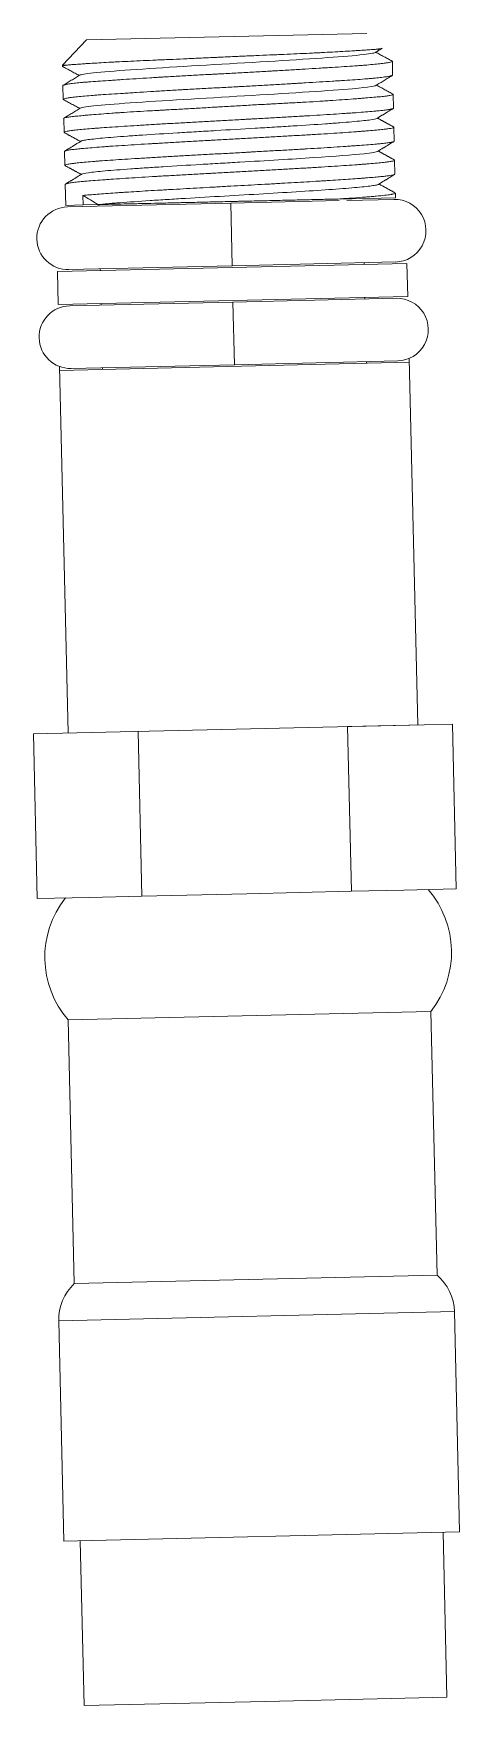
# Model space of a CAD drawing. Extents: x 16036 to 31646, y -36012 to -17126.
# Drawn here: x 31633.5 to 31646.4, y -36011.5 to -35960.8 of the extents above.
import ezdxf

# ---------------------------------------------------------------- set-up
doc = ezdxf.new("R2010")
doc.units = 0
doc.header["$MEASUREMENT"] = 0
doc.layers.get('0').update_dxf_attribs({"color": 3, "linetype": 'CONTINUOUS'})

msp = doc.modelspace()

# ---------------------------------------------------------------- linework, layer by layer
at = {"linetype": 'Continuous', "lineweight": 18}
for p, q in [((31634.389, -35961.757), (31635.121, -35960.99)), ((31635.121, -35960.99), (31643.619, -35960.792)), ((31634.389, -35961.757), (31634.511, -35961.754)), ((31634.389, -35961.757), (31634.389, -35961.79)), ((31644.398, -35962.06), (31644.389, -35961.637)), ((31634.413, -35962.792), (31634.403, -35962.37)), ((31644.408, -35962.634), (31644.412, -35962.64)), ((31644.422, -35963.06), (31644.412, -35962.637)), ((31634.436, -35963.792), (31634.426, -35963.369)), ((31644.445, -35964.059), (31644.435, -35963.637)), ((31634.459, -35964.792), (31634.449, -35964.369)), ((31644.468, -35965.059), (31644.458, -35964.637)), ((31634.487, -35966.006), (31634.473, -35965.369)), ((31634.487, -35966.006), (31635.017, -35965.994)), ((31639.487, -35965.94), (31634.538, -35966.055)), ((31635.01, -35965.705), (31635.017, -35965.994)), ((31635.017, -35965.994), (31635.464, -35965.983)), ((31635.488, -35966.033), (31635.487, -35965.983)), ((31639.487, -35965.94), (31642.781, -35965.863)), ((31642.735, -35965.814), (31644.485, -35965.774)), ((31643.004, -35965.858), (31644.436, -35965.825)), ((31644.485, -35965.774), (31644.481, -35965.637)), ((31634.234, -35968.012), (31644.831, -35967.766)), ((31634.257, -35969.012), (31634.234, -35968.012)), ((31639.531, -35967.839), (31634.583, -35967.954)), ((31635.534, -35967.982), (31635.532, -35967.932)), ((31639.531, -35967.839), (31644.48, -35967.724)), ((31643.531, -35967.796), (31643.53, -35967.746)), ((31644.854, -35968.766), (31644.831, -35967.766)), ((31634.257, -35969.012), (31644.854, -35968.766)), ((31639.557, -35968.939), (31634.608, -35969.054)), ((31635.558, -35969.032), (31635.557, -35968.982)), ((31639.557, -35968.939), (31644.506, -35968.824)), ((31643.556, -35968.846), (31643.555, -35968.796)), ((31645.156, -35981.762), (31644.898, -35970.649)), ((31634.559, -35982.009), (31634.301, -35970.895)), ((31634.304, -35971.012), (31644.901, -35970.765)), ((31639.601, -35970.839), (31634.652, -35970.954)), ((31635.603, -35970.981), (31635.602, -35970.931)), ((31639.601, -35970.839), (31644.55, -35970.724)), ((31643.601, -35970.796), (31643.6, -35970.746)), ((31645.356, -35981.758), (31633.509, -35982.033)), ((31645.356, -35981.758), (31643.032, -35981.812)), ((31643.032, -35981.812), (31643.148, -35986.81)), ((31646.207, -35981.738), (31645.356, -35981.758)), ((31646.207, -35981.738), (31646.323, -35986.737)), ((31633.509, -35982.033), (31633.625, -35987.032)), ((31636.683, -35981.959), (31636.799, -35986.958)), ((31639.974, -35986.884), (31636.799, -35986.958)), ((31643.148, -35986.81), (31639.974, -35986.884)), ((31644.736, -35986.774), (31643.148, -35986.81)), ((31646.323, -35986.737), (31644.736, -35986.774)), ((31635.212, -35986.995), (31633.625, -35987.032)), ((31636.799, -35986.958), (31635.212, -35986.995)), ((31634.561, -35990.709), (31645.558, -35990.453)), ((31634.747, -35998.707), (31634.561, -35990.709)), ((31645.744, -35998.451), (31645.558, -35990.453)), ((31634.747, -35998.707), (31645.744, -35998.451)), ((31646.425, -36006.24), (31646.27, -35999.557)), ((31634.429, -36006.518), (31634.273, -35999.836)), ((31634.429, -36006.518), (31646.425, -36006.24)), ((31634.928, -36006.507), (31635.045, -36011.505)), ((31646.041, -36011.25), (31645.926, -36006.251)), ((31640.543, -36011.378), (31635.045, -36011.505)), ((31640.543, -36011.378), (31646.042, -36011.25))]:
    msp.add_line(p, q, dxfattribs=at)
at = {"linetype": 'Continuous', "lineweight": 13}
for p, q in [((31639.487, -35965.94), (31639.531, -35967.839)), ((31639.557, -35968.939), (31639.601, -35970.839)), ((31634.273, -35999.836), (31646.27, -35999.557))]:
    msp.add_line(p, q, dxfattribs=at)
at = {"linetype": 'Continuous', "lineweight": 18}
for centre, radius, start, end in [((31634.561, -35967.005), 0.95, 91.3314, 271.3314), ((31644.458, -35966.775), 0.95, 271.3314, 91.3314), ((31634.63, -35970.004), 0.95, 91.3314, 271.3314), ((31644.528, -35969.774), 0.95, 271.3314, 91.3314), ((31643.282, -35988.657), 2.9, 321.7197, 40.943), ((31636.752, -35988.809), 2.9, 141.7197, 220.943), ((31644.77, -35999.592), 1.5, 1.3314, 49.521), ((31635.773, -35999.801), 1.5, 133.1417, 181.3314)]:
    msp.add_arc(centre, radius, start, end, dxfattribs=at)
for points, knots in [([(31634.512, -35961.753), (31634.548, -35961.749), (31634.631, -35961.742), (31634.738, -35961.734), (31634.858, -35961.725), (31634.924, -35961.721), (31635.014, -35961.715), (31635.033, -35961.714), (31635.071, -35961.711), (31635.128, -35961.707), (31635.189, -35961.703), (31635.313, -35961.696), (31635.49, -35961.685), (31635.686, -35961.674), (31635.841, -35961.666), (31635.921, -35961.661), (31636.003, -35961.657), (31636.058, -35961.654), (31636.087, -35961.653), (31636.228, -35961.646), (31636.461, -35961.634), (31636.832, -35961.617), (31637.092, -35961.606), (31637.293, -35961.597), (31637.36, -35961.594), (31637.463, -35961.59), (31637.498, -35961.588), (31637.567, -35961.585), (31637.741, -35961.578), (31637.917, -35961.57), (31638.201, -35961.557), (31638.488, -35961.544), (31638.78, -35961.53), (31638.965, -35961.522), (31639.001, -35961.52), (31639.076, -35961.517), (31639.113, -35961.515), (31639.224, -35961.51), (31639.298, -35961.507), (31639.52, -35961.497), (31639.814, -35961.483), (31640.104, -35961.471), (31640.392, -35961.458), (31640.535, -35961.452), (31640.713, -35961.444), (31640.748, -35961.443), (31640.819, -35961.439), (31640.925, -35961.435), (31641.028, -35961.43), (31641.233, -35961.421), (31641.367, -35961.416), (31641.628, -35961.404), (31641.755, -35961.398), (31641.941, -35961.389), (31642.033, -35961.384), (31642.123, -35961.38), (31642.183, -35961.377), (31642.212, -35961.375), (31642.359, -35961.367), (31642.471, -35961.361), (31642.685, -35961.35), (31642.89, -35961.338), (31643.075, -35961.327), (31643.206, -35961.32), (31643.249, -35961.317), (31643.331, -35961.312), (31643.371, -35961.309), (31643.485, -35961.302), (31643.625, -35961.293), (31643.74, -35961.285), (31643.842, -35961.277), (31643.887, -35961.273), (31643.935, -35961.268), (31643.945, -35961.267), (31643.962, -35961.265), (31643.987, -35961.262), (31644.008, -35961.26), (31644.045, -35961.254), (31644.072, -35961.248), (31644.082, -35961.242), (31644.084, -35961.24)], [0, 0, 0, 0, 0.031681, 0.063361, 0.063361, 0.095042, 0.095042, 0.102962, 0.102962, 0.110882, 0.126723, 0.126723, 0.158403, 0.190084, 0.190084, 0.205924, 0.213845, 0.213845, 0.221765, 0.221765, 0.253445, 0.285126, 0.316807, 0.316807, 0.332647, 0.332647, 0.340567, 0.340567, 0.348488, 0.380168, 0.380168, 0.411849, 0.44353, 0.44353, 0.45145, 0.45145, 0.45937, 0.45937, 0.47521, 0.47521, 0.506891, 0.538572, 0.538572, 0.570252, 0.570252, 0.578173, 0.578173, 0.586093, 0.601933, 0.601933, 0.633614, 0.633614, 0.665294, 0.665294, 0.681135, 0.689055, 0.689055, 0.696975, 0.696975, 0.728656, 0.728656, 0.760336, 0.792017, 0.792017, 0.807858, 0.807858, 0.823698, 0.823698, 0.855379, 0.887059, 0.887059, 0.91874, 0.91874, 0.92666, 0.92666, 0.93458, 0.950421, 0.950421, 0.982101, 1, 1, 1, 1]), ([(31643.876, -35961.367), (31643.867, -35961.376), (31643.693, -35961.433), (31641.959, -35961.57), (31637.911, -35961.797), (31635.379, -35961.964), (31634.94, -35962.039), (31634.909, -35962.06)], [0, 0, 0, 0, 0.053726, 0.326887, 0.600047, 0.873208, 1, 1, 1, 1]), ([(31634.511, -35961.752), (31634.508, -35961.752), (31634.503, -35961.753), (31634.496, -35961.754), (31634.489, -35961.755), (31634.482, -35961.757), (31634.476, -35961.758), (31634.469, -35961.759), (31634.463, -35961.76), (31634.458, -35961.761), (31634.452, -35961.762), (31634.447, -35961.764), (31634.441, -35961.765), (31634.436, -35961.766), (31634.432, -35961.767), (31634.427, -35961.768), (31634.423, -35961.769), (31634.419, -35961.771), (31634.416, -35961.772), (31634.412, -35961.773), (31634.409, -35961.774), (31634.406, -35961.775), (31634.403, -35961.776), (31634.401, -35961.778), (31634.398, -35961.779), (31634.396, -35961.78), (31634.395, -35961.781), (31634.393, -35961.782), (31634.392, -35961.784), (31634.391, -35961.785), (31634.39, -35961.786), (31634.39, -35961.787), (31634.39, -35961.788), (31634.39, -35961.789), (31634.39, -35961.791), (31634.391, -35961.792), (31634.392, -35961.793), (31634.393, -35961.794), (31634.394, -35961.795), (31634.395, -35961.796), (31634.396, -35961.796)], [0, 0, 0, 0, 0.025593, 0.051237, 0.076931, 0.102675, 0.12847, 0.154315, 0.18021, 0.206155, 0.23215, 0.258195, 0.28429, 0.310435, 0.336629, 0.362872, 0.389165, 0.415507, 0.441898, 0.468337, 0.494826, 0.521363, 0.547949, 0.574583, 0.601265, 0.627995, 0.654773, 0.681599, 0.708472, 0.735393, 0.762361, 0.789376, 0.816437, 0.843546, 0.870701, 0.897902, 0.92515, 0.952444, 0.979783, 1, 1, 1, 1]), ([(31644.389, -35961.64), (31644.389, -35961.644), (31644.381, -35961.649), (31644.349, -35961.66), (31644.325, -35961.665), (31644.277, -35961.674), (31644.259, -35961.677), (31644.229, -35961.682), (31644.219, -35961.683), (31644.197, -35961.687), (31644.185, -35961.688), (31644.125, -35961.697), (31644.07, -35961.704), (31643.946, -35961.718), (31643.876, -35961.726), (31643.723, -35961.74), (31643.639, -35961.748), (31643.525, -35961.757), (31643.502, -35961.759), (31643.454, -35961.762), (31643.43, -35961.764), (31643.357, -35961.77), (31643.306, -35961.774), (31643.151, -35961.785), (31642.932, -35961.799), (31642.691, -35961.814), (31642.501, -35961.826), (31642.437, -35961.83), (31642.338, -35961.836), (31642.304, -35961.838), (31642.237, -35961.842), (31642.203, -35961.844), (31642.032, -35961.854), (31641.892, -35961.862), (31641.605, -35961.88), (31641.458, -35961.889), (31641.157, -35961.907), (31641.004, -35961.916), (31640.807, -35961.928), (31640.767, -35961.931), (31640.688, -35961.935), (31640.569, -35961.942), (31640.449, -35961.949), (31640.209, -35961.963), (31639.887, -35961.981), (31639.562, -35961.998), (31639.316, -35962.011), (31639.234, -35962.016), (31639.111, -35962.022), (31639.07, -35962.024), (31638.988, -35962.028), (31638.947, -35962.031), (31638.743, -35962.041), (31638.42, -35962.058), (31638.105, -35962.075), (31637.793, -35962.093), (31637.639, -35962.102), (31637.448, -35962.113), (31637.41, -35962.116), (31637.335, -35962.12), (31637.223, -35962.127), (31637.114, -35962.134), (31636.898, -35962.148), (31636.619, -35962.165), (31636.357, -35962.182), (31636.199, -35962.193), (31636.168, -35962.195), (31636.105, -35962.199), (31636.075, -35962.201), (31635.983, -35962.207), (31635.923, -35962.211), (31635.75, -35962.222), (31635.531, -35962.237), (31635.337, -35962.251), (31635.201, -35962.261), (31635.135, -35962.266), (31635.073, -35962.271), (31635.032, -35962.274), (31635.013, -35962.276), (31634.915, -35962.285), (31634.846, -35962.291), (31634.721, -35962.305), (31634.611, -35962.319), (31634.532, -35962.332), (31634.491, -35962.34), (31634.484, -35962.342), (31634.47, -35962.345), (31634.463, -35962.347), (31634.445, -35962.351), (31634.435, -35962.354), (31634.411, -35962.363), (31634.403, -35962.369), (31634.403, -35962.374)], [0, 0, 0, 0, 0.03125, 0.03125, 0.0625, 0.0625, 0.078125, 0.078125, 0.085938, 0.085938, 0.09375, 0.09375, 0.125, 0.125, 0.15625, 0.15625, 0.1875, 0.1875, 0.195313, 0.195313, 0.203125, 0.203125, 0.21875, 0.21875, 0.25, 0.28125, 0.28125, 0.296875, 0.296875, 0.304688, 0.304688, 0.3125, 0.3125, 0.34375, 0.34375, 0.375, 0.375, 0.40625, 0.40625, 0.414063, 0.414063, 0.421875, 0.4375, 0.4375, 0.46875, 0.5, 0.5, 0.515625, 0.515625, 0.523437, 0.523437, 0.53125, 0.53125, 0.5625, 0.59375, 0.59375, 0.625, 0.625, 0.632812, 0.632812, 0.640625, 0.65625, 0.65625, 0.6875, 0.71875, 0.71875, 0.726562, 0.726562, 0.734375, 0.734375, 0.75, 0.75, 0.78125, 0.8125, 0.8125, 0.828125, 0.835937, 0.835937, 0.84375, 0.84375, 0.875, 0.875, 0.90625, 0.9375, 0.9375, 0.945312, 0.945312, 0.953125, 0.953125, 0.96875, 0.96875, 1, 1, 1, 1]), ([(31644.367, -35961.627), (31644.368, -35961.627), (31644.368, -35961.627), (31644.382, -35961.631), (31644.388, -35961.635), (31644.389, -35961.64)], [0, 0, 0, 0, 0.031232, 0.031232, 1, 1, 1, 1]), ([(31634.413, -35962.792), (31634.413, -35962.787), (31634.421, -35962.782), (31634.452, -35962.77), (31634.476, -35962.764), (31634.524, -35962.754), (31634.542, -35962.751), (31634.572, -35962.746), (31634.582, -35962.744), (31634.604, -35962.741), (31634.616, -35962.739), (31634.676, -35962.731), (31634.731, -35962.724), (31634.855, -35962.71), (31634.925, -35962.703), (31635.078, -35962.689), (31635.162, -35962.682), (31635.276, -35962.673), (31635.3, -35962.672), (31635.347, -35962.668), (31635.371, -35962.666), (31635.445, -35962.661), (31635.495, -35962.657), (31635.651, -35962.647), (31635.869, -35962.632), (31636.111, -35962.617), (31636.3, -35962.605), (31636.364, -35962.601), (31636.463, -35962.595), (31636.497, -35962.592), (31636.564, -35962.588), (31636.598, -35962.586), (31636.769, -35962.575), (31636.909, -35962.566), (31637.196, -35962.548), (31637.343, -35962.539), (31637.644, -35962.521), (31637.797, -35962.512), (31637.994, -35962.5), (31638.034, -35962.498), (31638.113, -35962.493), (31638.232, -35962.487), (31638.352, -35962.48), (31638.592, -35962.467), (31638.914, -35962.45), (31639.239, -35962.433), (31639.485, -35962.42), (31639.567, -35962.416), (31639.69, -35962.41), (31639.731, -35962.407), (31639.814, -35962.403), (31639.854, -35962.401), (31640.058, -35962.39), (31640.22, -35962.381), (31640.539, -35962.363), (31640.696, -35962.354), (31641.008, -35962.335), (31641.162, -35962.326), (31641.353, -35962.314), (31641.391, -35962.312), (31641.466, -35962.307), (31641.578, -35962.3), (31641.687, -35962.294), (31641.903, -35962.281), (31642.182, -35962.263), (31642.444, -35962.247), (31642.602, -35962.238), (31642.634, -35962.236), (31642.696, -35962.232), (31642.727, -35962.23), (31642.818, -35962.224), (31642.878, -35962.22), (31643.051, -35962.209), (31643.27, -35962.195), (31643.464, -35962.181), (31643.6, -35962.17), (31643.644, -35962.166), (31643.707, -35962.161), (31643.728, -35962.159), (31643.769, -35962.155), (31643.789, -35962.153), (31643.886, -35962.144), (31643.956, -35962.137), (31644.08, -35962.122), (31644.19, -35962.108), (31644.27, -35962.096), (31644.31, -35962.088), (31644.317, -35962.086), (31644.331, -35962.083), (31644.338, -35962.082), (31644.356, -35962.078), (31644.366, -35962.075), (31644.38, -35962.07), (31644.385, -35962.068), (31644.388, -35962.067)], [0, 0, 0, 0, 0.031895, 0.031895, 0.063791, 0.063791, 0.079738, 0.079738, 0.087712, 0.087712, 0.095686, 0.095686, 0.127582, 0.127582, 0.159477, 0.159477, 0.191372, 0.191372, 0.199346, 0.199346, 0.20732, 0.20732, 0.223268, 0.223268, 0.255163, 0.287058, 0.287058, 0.303006, 0.303006, 0.31098, 0.31098, 0.318954, 0.318954, 0.350849, 0.350849, 0.382745, 0.382745, 0.41464, 0.41464, 0.422614, 0.422614, 0.430588, 0.446535, 0.446535, 0.478431, 0.510326, 0.510326, 0.526274, 0.526274, 0.534248, 0.534248, 0.542221, 0.542221, 0.574117, 0.574117, 0.606012, 0.606012, 0.637908, 0.637908, 0.645881, 0.645881, 0.653855, 0.669803, 0.669803, 0.701698, 0.733594, 0.733594, 0.741568, 0.741568, 0.749541, 0.749541, 0.765489, 0.765489, 0.797385, 0.82928, 0.82928, 0.845228, 0.845228, 0.853201, 0.853201, 0.861175, 0.861175, 0.893071, 0.893071, 0.924966, 0.956861, 0.956861, 0.964835, 0.964835, 0.972809, 0.972809, 0.988757, 0.988757, 1, 1, 1, 1]), ([(31643.897, -35962.353), (31643.934, -35962.385), (31643.352, -35962.476), (31640.228, -35962.67), (31636.282, -35962.894), (31634.993, -35963.014), (31634.925, -35963.061), (31634.923, -35963.062)], [0, 0, 0, 0, 0.19741, 0.461988, 0.726565, 0.991143, 1, 1, 1, 1]), ([(31634.426, -35962.802), (31634.422, -35962.801), (31634.419, -35962.799), (31634.414, -35962.796), (31634.413, -35962.794), (31634.413, -35962.792)], [0, 0, 0, 0, 0.421637, 0.421637, 1, 1, 1, 1]), ([(31644.412, -35962.64), (31644.412, -35962.646), (31644.404, -35962.652), (31644.372, -35962.663), (31644.348, -35962.669), (31644.3, -35962.678), (31644.282, -35962.681), (31644.252, -35962.685), (31644.242, -35962.687), (31644.22, -35962.69), (31644.208, -35962.691), (31644.149, -35962.698), (31644.094, -35962.704), (31643.969, -35962.717), (31643.899, -35962.723), (31643.746, -35962.736), (31643.662, -35962.743), (31643.548, -35962.752), (31643.525, -35962.754), (31643.477, -35962.758), (31643.453, -35962.76), (31643.38, -35962.766), (31643.329, -35962.77), (31643.174, -35962.782), (31642.955, -35962.799), (31642.714, -35962.815), (31642.525, -35962.828), (31642.46, -35962.832), (31642.361, -35962.839), (31642.328, -35962.841), (31642.26, -35962.845), (31642.226, -35962.847), (31642.056, -35962.858), (31641.916, -35962.866), (31641.629, -35962.883), (31641.482, -35962.891), (31641.181, -35962.907), (31641.027, -35962.915), (31640.83, -35962.926), (31640.79, -35962.928), (31640.711, -35962.932), (31640.592, -35962.939), (31640.472, -35962.945), (31640.232, -35962.958), (31640.071, -35962.967), (31639.748, -35962.986), (31639.585, -35962.995), (31639.34, -35963.01), (31639.258, -35963.014), (31639.134, -35963.022), (31639.093, -35963.024), (31639.011, -35963.029), (31638.97, -35963.031), (31638.766, -35963.043), (31638.444, -35963.061), (31638.128, -35963.079), (31637.816, -35963.097), (31637.662, -35963.105), (31637.472, -35963.115), (31637.434, -35963.118), (31637.359, -35963.122), (31637.247, -35963.128), (31637.137, -35963.134), (31636.922, -35963.146), (31636.782, -35963.154), (31636.512, -35963.17), (31636.38, -35963.178), (31636.222, -35963.188), (31636.191, -35963.19), (31636.128, -35963.194), (31636.098, -35963.197), (31636.006, -35963.203), (31635.947, -35963.207), (31635.773, -35963.22), (31635.554, -35963.236), (31635.36, -35963.252), (31635.224, -35963.263), (31635.159, -35963.269), (31635.096, -35963.274), (31635.056, -35963.278), (31635.036, -35963.28), (31634.939, -35963.289), (31634.869, -35963.295), (31634.744, -35963.308), (31634.634, -35963.32), (31634.555, -35963.331), (31634.515, -35963.338), (31634.507, -35963.339), (31634.493, -35963.342), (31634.486, -35963.344), (31634.468, -35963.348), (31634.458, -35963.35), (31634.434, -35963.359), (31634.426, -35963.364), (31634.426, -35963.37)], [0, 0, 0, 0, 0.03125, 0.03125, 0.0625, 0.0625, 0.078125, 0.078125, 0.085937, 0.085937, 0.09375, 0.09375, 0.125, 0.125, 0.15625, 0.15625, 0.1875, 0.1875, 0.195313, 0.195313, 0.203125, 0.203125, 0.21875, 0.21875, 0.25, 0.28125, 0.28125, 0.296875, 0.296875, 0.304687, 0.304687, 0.3125, 0.3125, 0.34375, 0.34375, 0.375, 0.375, 0.40625, 0.40625, 0.414062, 0.414062, 0.421875, 0.4375, 0.4375, 0.46875, 0.46875, 0.5, 0.5, 0.515625, 0.515625, 0.523437, 0.523437, 0.53125, 0.53125, 0.5625, 0.59375, 0.59375, 0.625, 0.625, 0.632812, 0.632812, 0.640625, 0.65625, 0.65625, 0.6875, 0.6875, 0.71875, 0.71875, 0.726562, 0.726562, 0.734375, 0.734375, 0.75, 0.75, 0.78125, 0.8125, 0.8125, 0.828125, 0.835937, 0.835937, 0.84375, 0.84375, 0.875, 0.875, 0.90625, 0.9375, 0.9375, 0.945312, 0.945312, 0.953125, 0.953125, 0.96875, 0.96875, 1, 1, 1, 1]), ([(31634.436, -35963.791), (31634.436, -35963.786), (31634.444, -35963.781), (31634.476, -35963.77), (31634.523, -35963.758), (31634.602, -35963.746), (31634.661, -35963.739), (31634.674, -35963.737), (31634.699, -35963.734), (31634.713, -35963.732), (31634.754, -35963.727), (31634.784, -35963.724), (31634.878, -35963.713), (31635.017, -35963.7), (31635.184, -35963.685), (31635.32, -35963.674), (31635.391, -35963.669), (31635.465, -35963.663), (31635.516, -35963.659), (31635.542, -35963.658), (31635.672, -35963.648), (31635.782, -35963.641), (31636.012, -35963.625), (31636.133, -35963.617), (31636.384, -35963.601), (31636.515, -35963.592), (31636.686, -35963.582), (31636.72, -35963.58), (31636.79, -35963.575), (31636.825, -35963.573), (31636.931, -35963.567), (31637.002, -35963.562), (31637.218, -35963.549), (31637.513, -35963.532), (31637.819, -35963.515), (31638.054, -35963.502), (31638.133, -35963.497), (31638.292, -35963.489), (31638.373, -35963.484), (31638.614, -35963.471), (31638.776, -35963.462), (31639.1, -35963.444), (31639.263, -35963.435), (31639.588, -35963.416), (31639.751, -35963.407), (31639.956, -35963.396), (31639.997, -35963.394), (31640.079, -35963.389), (31640.201, -35963.382), (31640.322, -35963.376), (31640.562, -35963.362), (31640.878, -35963.345), (31641.185, -35963.328), (31641.412, -35963.315), (31641.487, -35963.31), (31641.598, -35963.304), (31641.636, -35963.302), (31641.709, -35963.297), (31641.746, -35963.295), (31641.926, -35963.284), (31642.206, -35963.267), (31642.468, -35963.25), (31642.72, -35963.234), (31642.841, -35963.226), (31642.987, -35963.216), (31643.016, -35963.214), (31643.072, -35963.211), (31643.156, -35963.205), (31643.236, -35963.199), (31643.392, -35963.188), (31643.489, -35963.181), (31643.669, -35963.166), (31643.753, -35963.158), (31643.869, -35963.148), (31643.906, -35963.144), (31643.977, -35963.137), (31644.01, -35963.134), (31644.104, -35963.124), (31644.214, -35963.111), (31644.293, -35963.099), (31644.341, -35963.09), (31644.355, -35963.087), (31644.373, -35963.083), (31644.379, -35963.082), (31644.389, -35963.079), (31644.393, -35963.077), (31644.414, -35963.07), (31644.422, -35963.065), (31644.422, -35963.06)], [0, 0, 0, 0, 0.03125, 0.03125, 0.0625, 0.09375, 0.09375, 0.101562, 0.101562, 0.109375, 0.109375, 0.125, 0.125, 0.15625, 0.1875, 0.1875, 0.203125, 0.210937, 0.210937, 0.21875, 0.21875, 0.25, 0.25, 0.28125, 0.28125, 0.3125, 0.3125, 0.320312, 0.320312, 0.328125, 0.328125, 0.34375, 0.34375, 0.375, 0.40625, 0.40625, 0.421875, 0.421875, 0.4375, 0.4375, 0.46875, 0.46875, 0.5, 0.5, 0.53125, 0.53125, 0.539063, 0.539063, 0.546875, 0.5625, 0.5625, 0.59375, 0.625, 0.625, 0.640625, 0.640625, 0.648438, 0.648438, 0.65625, 0.65625, 0.6875, 0.71875, 0.71875, 0.75, 0.75, 0.757813, 0.757813, 0.765625, 0.78125, 0.78125, 0.8125, 0.8125, 0.84375, 0.84375, 0.859375, 0.859375, 0.875, 0.875, 0.90625, 0.9375, 0.9375, 0.953125, 0.953125, 0.960938, 0.960938, 0.96875, 0.96875, 1, 1, 1, 1]), ([(31643.921, -35963.37), (31643.896, -35963.385), (31643.818, -35963.401), (31643.561, -35963.435), (31643.383, -35963.453), (31643.049, -35963.482), (31642.926, -35963.492), (31642.661, -35963.513), (31642.232, -35963.544), (31641.727, -35963.577), (31641.277, -35963.605), (31641.185, -35963.611), (31641, -35963.622), (31640.718, -35963.639), (31640.038, -35963.68), (31639.334, -35963.721), (31638.839, -35963.75), (31638.642, -35963.762), (31638.544, -35963.767), (31638.252, -35963.785), (31637.677, -35963.819), (31637.143, -35963.853), (31636.656, -35963.885), (31636.502, -35963.896), (31636.211, -35963.917), (31635.803, -35963.948), (31635.488, -35963.976), (31635.245, -35964.003), (31635.176, -35964.012), (31635.065, -35964.028), (31634.993, -35964.042), (31634.958, -35964.055), (31634.95, -35964.06)], [0, 0, 0, 0, 0.087904, 0.087904, 0.176071, 0.176071, 0.220155, 0.220155, 0.264239, 0.352407, 0.352407, 0.374449, 0.374449, 0.396491, 0.440575, 0.528743, 0.550785, 0.550785, 0.572827, 0.572827, 0.616911, 0.705079, 0.705079, 0.749163, 0.749163, 0.793246, 0.881414, 0.881414, 0.925498, 0.925498, 0.969582, 1, 1, 1, 1]), ([(31644.435, -35963.637), (31644.435, -35963.642), (31644.427, -35963.648), (31644.395, -35963.659), (31644.348, -35963.671), (31644.269, -35963.683), (31644.209, -35963.691), (31644.197, -35963.693), (31644.171, -35963.696), (31644.158, -35963.697), (31644.116, -35963.702), (31644.087, -35963.706), (31643.993, -35963.716), (31643.854, -35963.729), (31643.687, -35963.743), (31643.551, -35963.754), (31643.504, -35963.757), (31643.431, -35963.763), (31643.406, -35963.765), (31643.355, -35963.769), (31643.329, -35963.771), (31643.199, -35963.78), (31643.089, -35963.788), (31642.859, -35963.804), (31642.618, -35963.821), (31642.356, -35963.837), (31642.185, -35963.847), (31642.151, -35963.849), (31642.081, -35963.854), (31642.046, -35963.856), (31641.94, -35963.862), (31641.869, -35963.866), (31641.653, -35963.879), (31641.505, -35963.887), (31641.205, -35963.905), (31641.052, -35963.914), (31640.817, -35963.927), (31640.738, -35963.931), (31640.579, -35963.941), (31640.498, -35963.945), (31640.256, -35963.959), (31640.095, -35963.968), (31639.771, -35963.986), (31639.608, -35963.994), (31639.283, -35964.012), (31639.119, -35964.021), (31638.915, -35964.032), (31638.874, -35964.034), (31638.792, -35964.039), (31638.751, -35964.041), (31638.629, -35964.048), (31638.549, -35964.052), (31638.308, -35964.066), (31637.993, -35964.084), (31637.686, -35964.102), (31637.459, -35964.115), (31637.384, -35964.119), (31637.272, -35964.126), (31637.235, -35964.128), (31637.162, -35964.132), (31637.125, -35964.134), (31636.944, -35964.145), (31636.664, -35964.162), (31636.403, -35964.178), (31636.151, -35964.194), (31636.03, -35964.202), (31635.884, -35964.212), (31635.855, -35964.214), (31635.798, -35964.218), (31635.715, -35964.224), (31635.634, -35964.23), (31635.479, -35964.242), (31635.285, -35964.257), (31635.117, -35964.271), (31635.002, -35964.281), (31634.965, -35964.285), (31634.894, -35964.291), (31634.861, -35964.295), (31634.767, -35964.304), (31634.712, -35964.311), (31634.617, -35964.323), (31634.578, -35964.33), (31634.53, -35964.339), (31634.516, -35964.342), (31634.498, -35964.346), (31634.492, -35964.348), (31634.482, -35964.351), (31634.477, -35964.352), (31634.457, -35964.359), (31634.449, -35964.365), (31634.449, -35964.37)], [0, 0, 0, 0, 0.03125, 0.03125, 0.0625, 0.09375, 0.09375, 0.101563, 0.101563, 0.109375, 0.109375, 0.125, 0.125, 0.15625, 0.1875, 0.1875, 0.203125, 0.203125, 0.210937, 0.210937, 0.21875, 0.21875, 0.25, 0.25, 0.28125, 0.3125, 0.3125, 0.320313, 0.320313, 0.328125, 0.328125, 0.34375, 0.34375, 0.375, 0.375, 0.40625, 0.40625, 0.421875, 0.421875, 0.4375, 0.4375, 0.46875, 0.46875, 0.5, 0.5, 0.53125, 0.53125, 0.539063, 0.539063, 0.546875, 0.546875, 0.5625, 0.5625, 0.59375, 0.625, 0.625, 0.640625, 0.640625, 0.648438, 0.648438, 0.65625, 0.65625, 0.6875, 0.71875, 0.71875, 0.75, 0.75, 0.757813, 0.757813, 0.765625, 0.78125, 0.78125, 0.8125, 0.84375, 0.84375, 0.859375, 0.859375, 0.875, 0.875, 0.90625, 0.90625, 0.9375, 0.9375, 0.953125, 0.953125, 0.960938, 0.960938, 0.96875, 0.96875, 1, 1, 1, 1]), ([(31634.459, -35964.792), (31634.459, -35964.786), (31634.467, -35964.781), (31634.499, -35964.769), (31634.546, -35964.758), (31634.625, -35964.745), (31634.685, -35964.738), (31634.697, -35964.736), (31634.723, -35964.733), (31634.736, -35964.731), (31634.778, -35964.727), (31634.807, -35964.723), (31634.901, -35964.713), (31634.971, -35964.707), (31635.124, -35964.693), (31635.208, -35964.686), (31635.343, -35964.674), (31635.39, -35964.671), (31635.464, -35964.665), (31635.488, -35964.663), (31635.539, -35964.659), (31635.565, -35964.657), (31635.695, -35964.648), (31635.805, -35964.64), (31636.035, -35964.624), (31636.276, -35964.608), (31636.539, -35964.592), (31636.709, -35964.582), (31636.744, -35964.58), (31636.813, -35964.575), (31636.848, -35964.573), (31636.954, -35964.567), (31637.025, -35964.563), (31637.242, -35964.55), (31637.536, -35964.532), (31637.842, -35964.514), (31638.077, -35964.501), (31638.156, -35964.497), (31638.315, -35964.488), (31638.396, -35964.483), (31638.638, -35964.47), (31638.799, -35964.461), (31639.123, -35964.443), (31639.286, -35964.435), (31639.611, -35964.417), (31639.775, -35964.408), (31639.979, -35964.396), (31640.02, -35964.394), (31640.102, -35964.389), (31640.224, -35964.382), (31640.345, -35964.376), (31640.586, -35964.362), (31640.901, -35964.344), (31641.208, -35964.327), (31641.435, -35964.314), (31641.51, -35964.31), (31641.622, -35964.303), (31641.659, -35964.301), (31641.732, -35964.297), (31641.769, -35964.295), (31641.95, -35964.284), (31642.09, -35964.276), (31642.36, -35964.259), (31642.491, -35964.251), (31642.743, -35964.234), (31642.864, -35964.226), (31643.01, -35964.216), (31643.039, -35964.214), (31643.096, -35964.21), (31643.18, -35964.204), (31643.26, -35964.198), (31643.415, -35964.187), (31643.609, -35964.172), (31643.777, -35964.158), (31643.893, -35964.148), (31643.93, -35964.144), (31644, -35964.138), (31644.033, -35964.134), (31644.127, -35964.124), (31644.237, -35964.111), (31644.316, -35964.098), (31644.364, -35964.089), (31644.378, -35964.086), (31644.396, -35964.082), (31644.402, -35964.081), (31644.412, -35964.078), (31644.417, -35964.076), (31644.437, -35964.07), (31644.445, -35964.064), (31644.445, -35964.059)], [0, 0, 0, 0, 0.03125, 0.03125, 0.0625, 0.09375, 0.09375, 0.101562, 0.101562, 0.109375, 0.109375, 0.125, 0.125, 0.15625, 0.15625, 0.1875, 0.1875, 0.203125, 0.203125, 0.210937, 0.210937, 0.21875, 0.21875, 0.25, 0.25, 0.28125, 0.3125, 0.3125, 0.320312, 0.320312, 0.328125, 0.328125, 0.34375, 0.34375, 0.375, 0.40625, 0.40625, 0.421875, 0.421875, 0.4375, 0.4375, 0.46875, 0.46875, 0.5, 0.5, 0.53125, 0.53125, 0.539062, 0.539062, 0.546875, 0.5625, 0.5625, 0.59375, 0.625, 0.625, 0.640625, 0.640625, 0.648437, 0.648437, 0.65625, 0.65625, 0.6875, 0.6875, 0.71875, 0.71875, 0.75, 0.75, 0.757812, 0.757812, 0.765625, 0.78125, 0.78125, 0.8125, 0.84375, 0.84375, 0.859375, 0.859375, 0.875, 0.875, 0.90625, 0.9375, 0.9375, 0.953125, 0.953125, 0.960938, 0.960938, 0.96875, 0.96875, 1, 1, 1, 1]), ([(31644.401, -35963.62), (31644.402, -35963.62), (31644.402, -35963.62), (31644.424, -35963.626), (31644.435, -35963.631), (31644.435, -35963.637)], [0, 0, 0, 0, 0.015749, 0.015749, 1, 1, 1, 1]), ([(31643.943, -35964.37), (31643.907, -35964.391), (31643.569, -35964.447), (31642.659, -35964.516), (31641.672, -35964.582), (31641.313, -35964.604), (31640.558, -35964.65), (31640.164, -35964.673), (31639.567, -35964.708), (31639.367, -35964.72), (31638.969, -35964.743), (31638.374, -35964.778), (31637.802, -35964.813), (31637.356, -35964.841), (31637.269, -35964.846), (31637.097, -35964.858), (31636.844, -35964.874), (31636.293, -35964.912), (31635.9, -35964.942), (31635.575, -35964.971), (31635.478, -35964.98), (31635.308, -35964.998), (31635.101, -35965.023), (31634.996, -35965.046), (31634.973, -35965.059)], [0, 0, 0, 0, 0.123787, 0.300247, 0.300247, 0.388477, 0.388477, 0.476707, 0.476707, 0.520822, 0.520822, 0.564937, 0.653168, 0.653168, 0.675225, 0.675225, 0.697283, 0.741398, 0.829628, 0.829628, 0.873743, 0.873743, 0.917858, 1, 1, 1, 1]), ([(31644.458, -35964.637), (31644.458, -35964.642), (31644.45, -35964.648), (31644.418, -35964.659), (31644.371, -35964.671), (31644.292, -35964.683), (31644.233, -35964.69), (31644.22, -35964.692), (31644.195, -35964.695), (31644.181, -35964.697), (31644.14, -35964.702), (31644.11, -35964.705), (31644.016, -35964.715), (31643.947, -35964.721), (31643.793, -35964.736), (31643.71, -35964.743), (31643.574, -35964.754), (31643.527, -35964.758), (31643.454, -35964.763), (31643.429, -35964.765), (31643.378, -35964.769), (31643.353, -35964.771), (31643.222, -35964.781), (31643.112, -35964.788), (31642.882, -35964.804), (31642.641, -35964.82), (31642.379, -35964.836), (31642.208, -35964.846), (31642.174, -35964.849), (31642.104, -35964.853), (31642.069, -35964.855), (31641.963, -35964.861), (31641.892, -35964.866), (31641.676, -35964.879), (31641.381, -35964.896), (31641.075, -35964.914), (31640.84, -35964.927), (31640.762, -35964.932), (31640.602, -35964.94), (31640.521, -35964.945), (31640.28, -35964.958), (31640.118, -35964.967), (31639.794, -35964.985), (31639.632, -35964.994), (31639.306, -35965.012), (31639.143, -35965.021), (31638.938, -35965.032), (31638.897, -35965.035), (31638.815, -35965.039), (31638.693, -35965.046), (31638.572, -35965.053), (31638.332, -35965.066), (31638.016, -35965.084), (31637.709, -35965.101), (31637.482, -35965.114), (31637.407, -35965.118), (31637.296, -35965.125), (31637.259, -35965.127), (31637.185, -35965.131), (31637.149, -35965.133), (31636.968, -35965.144), (31636.828, -35965.153), (31636.557, -35965.169), (31636.426, -35965.178), (31636.174, -35965.194), (31636.053, -35965.202), (31635.907, -35965.212), (31635.878, -35965.214), (31635.822, -35965.218), (31635.738, -35965.224), (31635.658, -35965.23), (31635.502, -35965.241), (31635.309, -35965.256), (31635.141, -35965.27), (31635.025, -35965.28), (31634.988, -35965.284), (31634.917, -35965.291), (31634.884, -35965.294), (31634.79, -35965.304), (31634.68, -35965.318), (31634.601, -35965.33), (31634.553, -35965.339), (31634.539, -35965.342), (31634.521, -35965.346), (31634.515, -35965.347), (31634.505, -35965.35), (31634.501, -35965.352), (31634.48, -35965.359), (31634.472, -35965.364), (31634.473, -35965.369)], [0, 0, 0, 0, 0.03125, 0.03125, 0.0625, 0.09375, 0.09375, 0.101562, 0.101562, 0.109375, 0.109375, 0.125, 0.125, 0.15625, 0.15625, 0.1875, 0.1875, 0.203125, 0.203125, 0.210937, 0.210937, 0.21875, 0.21875, 0.25, 0.25, 0.28125, 0.3125, 0.3125, 0.320313, 0.320313, 0.328125, 0.328125, 0.34375, 0.34375, 0.375, 0.40625, 0.40625, 0.421875, 0.421875, 0.4375, 0.4375, 0.46875, 0.46875, 0.5, 0.5, 0.53125, 0.53125, 0.539062, 0.539062, 0.546875, 0.5625, 0.5625, 0.59375, 0.625, 0.625, 0.640625, 0.640625, 0.648437, 0.648437, 0.65625, 0.65625, 0.6875, 0.6875, 0.71875, 0.71875, 0.75, 0.75, 0.757812, 0.757812, 0.765625, 0.78125, 0.78125, 0.8125, 0.84375, 0.84375, 0.859375, 0.859375, 0.875, 0.875, 0.90625, 0.9375, 0.9375, 0.953125, 0.953125, 0.960937, 0.960937, 0.96875, 0.96875, 1, 1, 1, 1]), ([(31635.01, -35965.705), (31635.073, -35965.699), (31635.209, -35965.687), (31635.363, -35965.675), (31635.527, -35965.662), (31635.613, -35965.656), (31635.796, -35965.642), (31635.892, -35965.636), (31636.017, -35965.627), (31636.043, -35965.625), (31636.094, -35965.622), (31636.172, -35965.616), (31636.251, -35965.611), (31636.412, -35965.601), (31636.634, -35965.587), (31636.986, -35965.565), (31637.233, -35965.551), (31637.392, -35965.542), (31637.424, -35965.54), (31637.489, -35965.536), (31637.585, -35965.531), (31637.682, -35965.525), (31637.878, -35965.514), (31638.01, -35965.507), (31638.278, -35965.491), (31638.548, -35965.476), (31638.824, -35965.461), (31638.999, -35965.451), (31639.034, -35965.449), (31639.104, -35965.445), (31639.208, -35965.439), (31639.313, -35965.433), (31639.522, -35965.422), (31639.799, -35965.407), (31640.075, -35965.392), (31640.35, -35965.377), (31640.487, -35965.369), (31640.658, -35965.36), (31640.692, -35965.358), (31640.76, -35965.354), (31640.861, -35965.348), (31640.961, -35965.342), (31641.16, -35965.331), (31641.42, -35965.316), (31641.796, -35965.294), (31642.038, -35965.279), (31642.185, -35965.27), (31642.215, -35965.269), (31642.273, -35965.265), (31642.36, -35965.26), (31642.445, -35965.254), (31642.611, -35965.244), (31642.718, -35965.237), (31642.924, -35965.224), (31643.023, -35965.217), (31643.213, -35965.204), (31643.304, -35965.197), (31643.434, -35965.187), (31643.477, -35965.184), (31643.559, -35965.177), (31643.599, -35965.174), (31643.714, -35965.165), (31643.858, -35965.152), (31644.043, -35965.135), (31644.145, -35965.124), (31644.214, -35965.116), (31644.236, -35965.113), (31644.276, -35965.108), (31644.295, -35965.105), (31644.347, -35965.097), (31644.404, -35965.087), (31644.445, -35965.075), (31644.458, -35965.069), (31644.461, -35965.067)], [0, 0, 0, 0, 0.031902, 0.063804, 0.063804, 0.095706, 0.095706, 0.127608, 0.127608, 0.135584, 0.135584, 0.143559, 0.15951, 0.15951, 0.191412, 0.223314, 0.255216, 0.255216, 0.263192, 0.263192, 0.271167, 0.287118, 0.287118, 0.31902, 0.31902, 0.350922, 0.382824, 0.382824, 0.3908, 0.3908, 0.398775, 0.414726, 0.414726, 0.446628, 0.47853, 0.47853, 0.510432, 0.510432, 0.518408, 0.518408, 0.526383, 0.542334, 0.542334, 0.574236, 0.606138, 0.63804, 0.63804, 0.646016, 0.646016, 0.653991, 0.669942, 0.669942, 0.701844, 0.701844, 0.733746, 0.733746, 0.765648, 0.765648, 0.781599, 0.781599, 0.79755, 0.79755, 0.829452, 0.861354, 0.893256, 0.893256, 0.909207, 0.909207, 0.925158, 0.925158, 0.95706, 0.988962, 1, 1, 1, 1]), ([(31643.967, -35965.369), (31643.96, -35965.374), (31643.946, -35965.379), (31643.899, -35965.392), (31643.857, -35965.4), (31643.691, -35965.425), (31643.529, -35965.443), (31643.115, -35965.481), (31642.863, -35965.501), (31642.283, -35965.543), (31641.629, -35965.586), (31640.876, -35965.632), (31640.098, -35965.678), (31639.697, -35965.702), (31638.899, -35965.748), (31638.503, -35965.772), (31637.932, -35965.806), (31637.746, -35965.818), (31637.385, -35965.84), (31636.861, -35965.874), (31636.401, -35965.905), (31636.068, -35965.931), (31636.004, -35965.936), (31635.881, -35965.946), (31635.705, -35965.961), (31635.553, -35965.975), (31635.464, -35965.984)], [0, 0, 0, 0, 0.033669, 0.033669, 0.084528, 0.084528, 0.186247, 0.186247, 0.287966, 0.287966, 0.389686, 0.491405, 0.491405, 0.593124, 0.593124, 0.694843, 0.694843, 0.745702, 0.745702, 0.796562, 0.898281, 0.898281, 0.923711, 0.923711, 0.94914, 1, 1, 1, 1]), ([(31642.735, -35965.814), (31642.591, -35965.818), (31642.442, -35965.821), (31642.135, -35965.828), (31641.977, -35965.832), (31641.653, -35965.84), (31641.486, -35965.843), (31641.272, -35965.848), (31641.228, -35965.849), (31641.142, -35965.851), (31641.012, -35965.854), (31640.881, -35965.857), (31640.619, -35965.864), (31640.442, -35965.868), (31640.087, -35965.876), (31639.908, -35965.88), (31639.682, -35965.885), (31639.637, -35965.886), (31639.546, -35965.888), (31639.411, -35965.892), (31639.276, -35965.895), (31639.009, -35965.901), (31638.833, -35965.905), (31638.485, -35965.913), (31638.313, -35965.917), (31638.1, -35965.922), (31638.058, -35965.923), (31637.973, -35965.925), (31637.932, -35965.926), (31637.807, -35965.929), (31637.725, -35965.931), (31637.485, -35965.936), (31637.329, -35965.94), (31637.03, -35965.947), (31636.885, -35965.95), (31636.712, -35965.954), (31636.677, -35965.955), (31636.609, -35965.957), (31636.576, -35965.958), (31636.477, -35965.96), (31636.413, -35965.961), (31636.227, -35965.966), (31636.111, -35965.968), (31635.897, -35965.973), (31635.798, -35965.976), (31635.685, -35965.978), (31635.663, -35965.979), (31635.62, -35965.98), (31635.558, -35965.981), (31635.5, -35965.983), (31635.465, -35965.983)], [0, 0, 0, 0, 0.0625, 0.0625, 0.125, 0.125, 0.1875, 0.1875, 0.203125, 0.203125, 0.21875, 0.25, 0.25, 0.3125, 0.3125, 0.375, 0.375, 0.390625, 0.390625, 0.40625, 0.4375, 0.4375, 0.5, 0.5, 0.5625, 0.5625, 0.578125, 0.578125, 0.59375, 0.59375, 0.625, 0.625, 0.6875, 0.6875, 0.75, 0.75, 0.765625, 0.765625, 0.78125, 0.78125, 0.8125, 0.8125, 0.875, 0.875, 0.9375, 0.9375, 0.953125, 0.953125, 0.96875, 1, 1, 1, 1]), ([(31642.735, -35965.814), (31642.895, -35965.804), (31643.044, -35965.794), (31643.323, -35965.774), (31643.453, -35965.765), (31643.633, -35965.751), (31643.69, -35965.746), (31643.758, -35965.741), (31643.772, -35965.74), (31643.799, -35965.737), (31643.812, -35965.736), (31643.851, -35965.733), (31643.876, -35965.73), (31643.999, -35965.719), (31644.084, -35965.71), (31644.231, -35965.693), (31644.292, -35965.685), (31644.354, -35965.676), (31644.365, -35965.674), (31644.387, -35965.67), (31644.397, -35965.668), (31644.424, -35965.662), (31644.439, -35965.659), (31644.471, -35965.649), (31644.482, -35965.643), (31644.481, -35965.637)], [0, 0, 0, 0, 0.144885, 0.144885, 0.289771, 0.289771, 0.362214, 0.362214, 0.380324, 0.380324, 0.398435, 0.398435, 0.434656, 0.434656, 0.579542, 0.579542, 0.724427, 0.724427, 0.760649, 0.760649, 0.79687, 0.79687, 0.869313, 0.869313, 1, 1, 1, 1])]:
    msp.add_open_spline(points, degree=3, knots=knots, dxfattribs=at)
for points, degree in [([(31643.875, -35961.368), (31644.068, -35961.25)], 1), ([(31644.385, -35961.634), (31643.886, -35961.361)], 1), ([(31634.39, -35961.793), (31634.894, -35962.07)], 1), ([(31634.909, -35962.06), (31634.404, -35962.369)], 1), ([(31643.889, -35962.372), (31644.393, -35962.064)], 1), ([(31644.415, -35962.638), (31643.908, -35962.36)], 1), ([(31634.42, -35962.799), (31634.913, -35963.069)], 1), ([(31634.924, -35963.062), (31634.418, -35963.37)], 1), ([(31643.918, -35963.371), (31644.168, -35963.219), (31644.418, -35963.066)], 2), ([(31644.432, -35963.631), (31644.184, -35963.496), (31643.937, -35963.36)], 2), ([(31634.444, -35963.8), (31634.439, -35963.797), (31634.436, -35963.794), (31634.436, -35963.791)], 3), ([(31634.441, -35963.798), (31634.688, -35963.934), (31634.935, -35964.069)], 2), ([(31634.954, -35964.058), (31634.703, -35964.21), (31634.453, -35964.363)], 2), ([(31643.94, -35964.371), (31644.19, -35964.219), (31644.44, -35964.066)], 2), ([(31644.455, -35964.631), (31644.207, -35964.495), (31643.96, -35964.359)], 2), ([(31634.468, -35964.801), (31634.462, -35964.798), (31634.459, -35964.795), (31634.459, -35964.792)], 3), ([(31634.463, -35964.798), (31634.71, -35964.933), (31634.958, -35965.069)], 2), ([(31634.978, -35965.057), (31634.727, -35965.21), (31634.476, -35965.363)], 2), ([(31643.964, -35965.371), (31644.214, -35965.218), (31644.464, -35965.065)], 2), ([(31644.451, -35964.628), (31644.456, -35964.631), (31644.458, -35964.634), (31644.458, -35964.637)], 3), ([(31644.476, -35965.63), (31644.229, -35965.495), (31643.982, -35965.359)], 2), ([(31635.011, -35965.705), (31635.162, -35965.797), (31635.313, -35965.89), (31635.464, -35965.983)], 3)]:
    msp.add_open_spline(points, degree=degree, dxfattribs=at)

doc.saveas('drawing.dxf')
